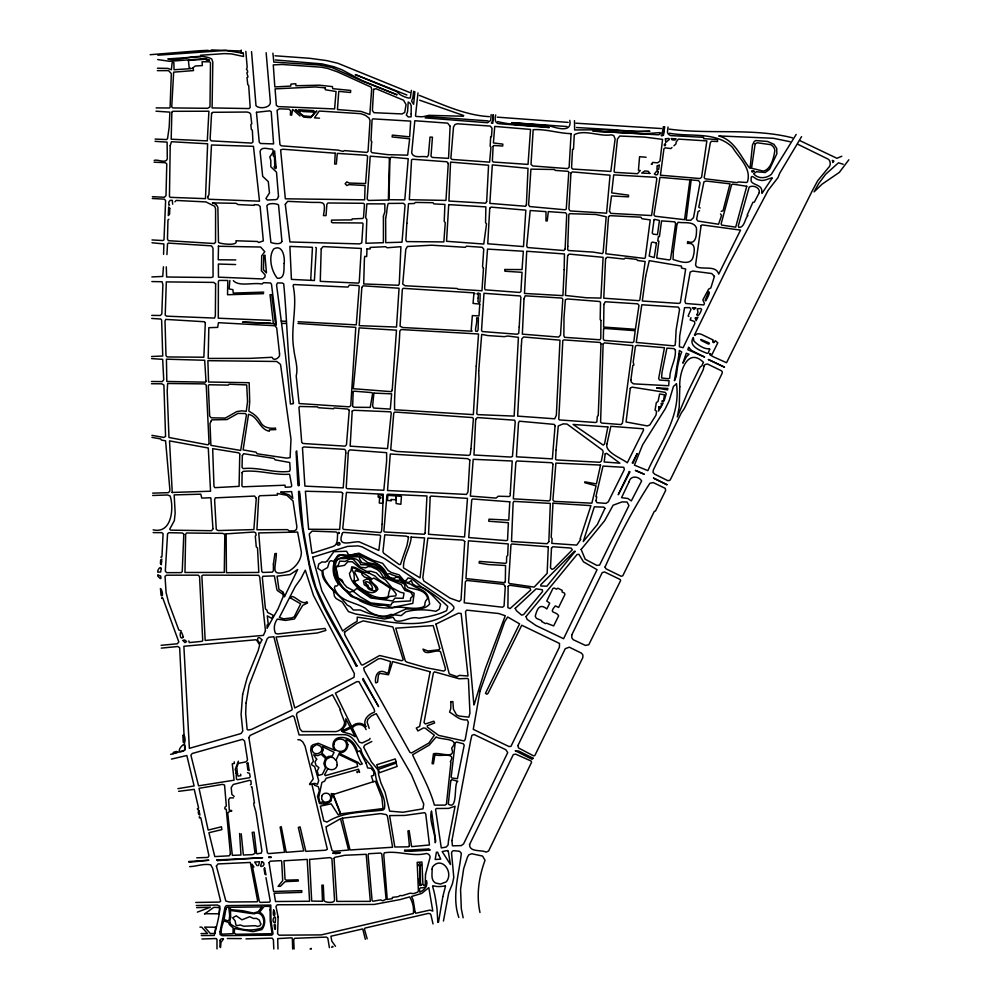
<?xml version="1.0" encoding="UTF-8"?>
<svg xmlns="http://www.w3.org/2000/svg" width="999" height="999" viewBox="0 0 999 999"><rect width="100%" height="100%" fill="white"/><g stroke="black" fill="none" stroke-linecap="round" stroke-linejoin="round"><path stroke-width="1.5" d="M378.521 706.605L363.112 678.471L362.687 679.57L378.521 706.281M216.995 948.888L216.983 939.41L216.059 938.523M218.494 246.029L218.232 259.777L235.776 259.927M220.042 940.583L220.005 946.69A1.536 1.536 0 0 0 220.517 947.502L220.979 942.407L223.501 938.96M421.715 884.964L420.167 885.514M438.486 922.189L442.844 896.74M241.196 50.087L241.134 52.885L243.232 53.047L243.544 56.493L231.418 53.896L224.463 53.609L200.587 55.257L200.612 56.643L167.832 58.904L168.419 59.353C182.505 61.089 198.676 52.335 211.688 58.916L212.812 62.063L212.075 107.929L248.988 108.566L250.187 107.505L248.676 85.327L247.789 84.728L247.003 77.61L247.989 76.96L246.853 72.865L247.665 72.24L247.39 70.192L246.478 69.505L247.19 67.158L245.816 51.336M310.077 949.05L311.213 948.351L311.251 949.05M166.284 266.845L166.621 277.01L211.288 277.51L213.062 276.86L212.987 248.152L211.513 245.854L168.282 243.094L167.52 243.956L166.933 254.583M275.087 922.701C277.347 910.414 269.742 921.49 274.862 922.826M163.574 254.37L163.886 243.943L151.998 242.769M443.431 921.041L448.763 892.781L452.435 883.728L453.796 877.397L451.56 853.233M426.261 880.606L426.086 885.014A2.985 2.985 0 0 1 423.039 887.749L421.041 887.824A1.636 1.636 0 0 0 419.48 889.472L419.892 891.982M172.665 204.183L172.315 200.374L170.267 200.287L168.831 201.898L168.806 205.082L169.555 205.132M339.285 533.341L338.861 532.355M163.449 266.795L162.737 276.448L151.873 276.923M414.872 91.733L413.623 104.283L411.538 100.999L412.812 98.114L413.636 91.234M574.475 120.679L574.65 129.945L603.433 129.783L638.423 131.818L649.937 131.269L637.699 131.156A175.474 175.474 0 0 1 616.82 129.87L576.548 127.51M337.45 109.428L338.748 91.359L350.549 92.482L350.674 90.434L332.742 88.674L332.38 86.601L319.48 85.19L295.966 85.739L295.779 83.729L290.921 84.128L290.721 86.076L274.837 86.925L273.276 64.885L282.18 64.485L321.166 67.183L327.859 68.469L337.887 72.04L371.141 87.138L371.665 89.223L369.817 114.51L361.076 111.426L337.65 109.565M493.319 114.748L492.769 123.302L491.358 123.114L492.769 120.517L493.131 114.735M495.691 114.922C494.567 118.344 494.792 124.026 499.625 123.776L549.275 127.547C532.904 125.15 514.273 125.787 497.602 121.603M188.799 640.908L189.31 642.582L202.048 641.333L202.735 640.521L199.55 576.71L198.351 575.149L166.583 575.199L165.022 576.298L166.084 592.544L168.569 602.422L178.809 630.032L181.281 630.893M569.767 120.355C572.402 133.317 556.356 128.009 549.625 125.812L511.775 122.665L567.045 126.536M290.359 115.147L290.659 110.789L289.073 109.216L279.458 108.816L277.085 110.302L279.945 144.568L281.231 145.817L337.924 150.1L343.231 151.411L344.28 150.599L366.858 152.397L368.057 151.361L370.03 120.579L369.043 118.057L365.272 115.26L360.651 113.661L319.23 111.039L314.473 117.845L319.518 118.182M491.133 114.585L490.746 120.305L487.574 122.74L425.124 117.882L429.071 116.683L488.049 120.879M291.646 115.285L292.62 109.378L300.025 115.996M331.705 947.389L332.267 946.365L333.129 946.815M174.987 201.773L176.174 200.437L205.969 201.923L214.71 206.318L215.597 208.891L215.547 242.12A10.964 10.964 0 0 1 214.248 243.531L168.406 240.697L167.47 239.023L167.957 219.98L168.843 219.28M750.099 168.032L752.472 145.005L754.257 141.371L755.906 140.559L767.582 141.458L773.925 144.306L776.673 148.376L776.872 153.721L769.555 169.256L765.259 172.515L756.43 171.741L753.633 173.764C757.879 179.108 766.47 178.646 771.353 174.313L796.178 134.453M417.994 92.919L415.497 115.847A1.299 1.299 0 0 0 417.033 116.471L420.591 116.746A12.263 12.263 0 0 0 424.6 116.334L428.996 115.335L463.249 116.234L463.723 115.547L419.592 100.175M334.765 560.814C331.618 568.756 333.204 577.547 338.536 584.278L336.863 586.038L335.065 586.001L334.365 587.986C339.198 601.773 354.77 601.773 365.534 608.391C371.366 614.66 382.817 618.518 390.809 614.397L393.294 614.71L405.981 609.003C413.873 608.616 423.938 610.889 429.695 603.995L428.321 597.352C425.761 589.11 416.845 589.023 410.889 584.29L402.422 581.406L398.613 577.422L396.203 577.185L394.543 578.234C385.976 578.921 383.828 568.344 377.759 564.697L367.719 562.624L360.065 556.568L359.515 554.92L349.213 556.381L340.447 555.119L337.287 557.292L334.877 560.389L334.415 562.687M411.388 90.335L410.314 97.964L408.529 98.039A28.447 28.447 0 0 1 399.937 94.493L396.516 91.496L355.332 74.6L406.88 95.017M379.67 497.115L379.558 498.051L380.819 498.114L380.869 497.177L378.109 497.04L378.321 494.88L383.229 495.104L382.542 503.346L379.283 503.046L379.62 497.514M663.348 126.711L662.325 132.567L658.528 134.815L592.931 131.119L644.105 133.829L660.002 132.592M664.735 126.798L663.448 135.29L661.725 135.864L661.163 135.577L663.286 133.679L664.31 126.773M668.031 127.01L667.457 132.168A4.308 4.308 0 0 0 668.581 134.365L670.541 135.577L703.621 137.338L703.671 138.686L717.432 139.51L717.582 141.508L711.413 141.246L710.301 142.857L704.17 177.635L705.107 178.809L737.237 182.667L738.236 181.955L746.653 182.48L747.477 181.83C751.673 168.157 738.885 157.904 732.492 147.352C716.158 131.094 689.809 137.163 669.442 133.229M656.443 243.119L654.22 257.592L649.188 256.081L651.398 242.894L652.285 242.083L656.48 242.932M411.263 536.825C410.664 547.215 402.759 558.129 403.509 567.932L420.055 577.847L424.575 537.924L411.138 537.125M430.132 671.74L419.642 726.423L416.283 728.071L417.932 730.956L423.389 727.971L425.187 728.171L434.315 735.164L428.896 743.019L411.538 752.934L409.94 752.409L364.335 670.791L363.686 668.031L378.259 658.89L380.756 658.516L390.597 661.588L388.511 672.015L387.125 673.214C378.808 668.106 375.075 674.375 375.449 681.955L375.911 682.941L377.585 682.13L378.446 674.924L379.882 673.351L388.536 674.775L392.657 661.588L430.257 671.79M442.907 896.303L445.517 886.038M338.536 542.569C334.228 546.84 343.132 545.117 338.948 542.532M258.429 865.609L259.64 861.75L254.67 862.025L257.093 865.721M688.86 316.533L688.124 315.934L690.996 309.39L689.722 307.592L684.552 307.667L679.695 336.014L679.407 346.815L683.104 347.689L694.842 323.576L694.442 321.466L690.134 319.942L690.996 317.657M379.558 900.087L373.027 901.223L372.09 900.511L368.082 854.919L368.718 853.708L380.457 853.071L381.78 853.795L386.089 899.175L382.892 900.798L380.557 899.924M204.608 913.923L213.774 907.367L218.706 907.479L219.605 908.678L219.031 913.798L204.458 913.698M238.399 761.176L235.227 769.405L236.001 772.052L237.275 771.89L236.751 767.07L238.324 763.323L244.792 762.137A3.084 3.084 0 0 0 247.477 759.702L244.555 740.983L242.632 739.31L192.258 753.483L190.909 755.144L198.551 785.838L234.091 780.194L232.268 763.76L234.403 763.436L234.203 761.8M370.08 738.336L369.543 739.535L362 742.994L359.265 742.07L335.414 693.156L356.755 681.705L358.928 681.63L373.988 708.878L374.662 711.4L374.038 712.362C368.057 714.335 362.262 720.316 365.984 726.723C362.749 722.339 355.781 722.152 352.26 726.36M336.188 759.814L338.711 754.37L356.905 763.074L357.692 766.47L325.387 775.624L324.65 774.749L327.834 768.743M246.004 938.873L272.153 938.136L273.401 939.734L273.801 948.988M801.56 136.651L779.744 173.189L778.009 177.597L768.194 190.222L729.133 263.886L694.442 335.077L695.004 335.464A4.221 4.221 0 0 1 699.537 333.916A7.268 7.268 0 0 1 702.247 334.74L713.261 340.06A4.72 4.72 0 0 0 712.724 342.058L713.673 342.607M431.381 811.275C428.808 821.353 435.589 832.217 435.202 842.731L435.714 841.295L431.58 811.275M310.701 280.357L312.45 247.302L289.885 246.403L291.421 279.395L314.398 280.519L316.333 247.902L315.622 247.377M309.528 784.178L313.249 778.895L305.007 745.953L302.734 741.857L300.087 739.847L297.852 739.722M848.838 159.79L839.335 172.39L822.015 184.216L814.085 191.858L818.718 183.554L825.586 174.35L838.461 162.8L843.206 164.261M327.41 560.701L333.803 551.698L346.553 551.248L348.688 554.932L350.274 555.057L358.853 553.171L373.289 560.377L382.629 563.299L388.149 570.491L391.171 572.427L399.188 574.912L404.12 580.781L406.118 580.456L408.042 577.996C414.56 578.533 418.144 585.988 424.363 588.511C432.654 593.643 441.058 599.675 447.752 606.468L446.565 610.689C437.837 614.934 428.384 616.845 418.893 618.194C410.964 615.933 404.707 621.828 397.103 621.128L395.142 620.429L393.156 617.307L384.453 619.005L355.557 613.998L348.464 611.625L342.307 602.11L336.201 598.601L334.49 596.378L333.354 590.734C328.434 584.977 321.516 579.782 322.165 571.266L317.819 568.319L318.718 564.035L322.003 561.925L325.474 562.137L327.185 560.976M340.409 852.721L335.639 853.783L335.514 852.746M342.282 818.094L350.012 849.974L392.619 847.239L387.412 816.158L386.413 814.647L380.719 813.598L342.083 818.243M673.9 145.804L675.961 143.893L676.173 142.033L678.383 139.098L706.855 140.909L701.585 177.248L699.949 178.546L660.439 175.225L663.923 148.789L665.259 147.852L670.829 148.551L672.015 147.515M250.387 784.814L251.211 784.153L250.936 780.818L249.7 780.306L233.254 784.477L231.206 787.612L231.88 794.467L234.203 796.44M251.273 786.925L251.923 786.787L254.458 803.046L253.721 803.321M218.319 246.254L260.614 247.028L264.772 251.711L261.726 255.781L261.401 270.791L265.122 274.925L264.897 277.173L262.762 278.958L218.444 277.16L218.381 264.036L235.627 264.548M832.417 160.402L833.94 161.139L832.816 162.475L832.504 160.614M352.959 727.222C356.793 722.951 364.298 723.788 366.109 729.657M420.129 891.895C424.6 890.121 428.134 885.638 426.548 880.631M371.803 741.508L364.747 745.117L363.673 747.165L371.266 761.75L378.234 770.079L378.571 774.6L380.869 782.779L385.139 792.457L389.647 811.138L402.959 812.262L422.989 808.815L423.738 804.058L411.513 774.887L376.273 713.623L371.228 716.046L367.807 719.355L367.157 722.24L369.193 728.358M350.112 727.072L341.596 731.081M197.377 912.124L210.439 907.179L196.616 907.654M445.292 885.838C427.597 889.522 432.43 876.448 436.176 903.271A88.836 88.836 0 0 1 437.025 909.177L437.837 922.352M350.474 728.196L342.682 731.992L350.249 733.99L355.207 736.7L345.791 718.756L345.829 724.762L341.471 730.868M699.587 210.702L698.014 211.688L696.603 219.305L697.926 221.054L718.543 224.251L721.54 215.472L720.504 213.961M373.176 781.767L333.329 794.48L340.746 813.848L383.054 808.553L381.868 797.627L375.424 781.218L373.176 781.767L371.366 776.023L373.713 775.424L373.876 771.715L371.079 768.331L367.62 767.931L366.034 762.849M170.642 754.382L184.291 750.436L185.115 749.287L184.765 745.379L183.379 744.58C177.472 749.238 177.934 754.557 184.803 750.012L179.658 647.814L177.897 646.503L161.301 648.114M841.807 156.269L836.912 158.292L800.124 140.734M171.453 759.103L186.838 755.506L194.106 785.951L177.909 788.661M309.727 784.64L314.448 783.341L317.532 784.265L318.681 780.556L314.648 766.658L311.788 764.909L311.601 763.561L313.399 761.363L310.639 750.249L311.238 746.141L313.162 744.692L318.369 743.293L334.915 750.311C330.919 746.465 333.129 738.923 338.536 737.737C347.864 735.913 355.656 742.607 357.442 751.735L359.69 750.811L365.884 762.924M229.845 280.457L229.146 288.936L232.892 289.66L233.254 293.082L263.761 292.12M215.859 938.548L201.935 938.998M178.634 791.333L194.231 789.36L198.589 808.004L197.74 809.764L197.39 808.553M247.452 772.639L249.563 773.401L250.2 776.673L249.563 777.721L237.4 779.72L236.476 779.07L236.189 774.325L237.612 774.587L238.099 776.086L240.834 775.699L240.634 774.213M161.089 645.304L177.298 643.793L178.821 641.932L162.775 598.039L161.863 597.527L161.626 598.326M231.618 810.451L229.308 810.364L228.596 799.799L229.945 797.839L233.541 797.889M231.706 811.188L229.595 811.375L227.71 813.111L232.33 855.331L240.971 855.044L239.598 833.503M150.162 54.708L199.538 50.749L208.142 50.337L208.991 51.349L211.763 49.95L241.121 51.011M157.854 55.195L225.737 50.425L243.094 53.247M188.811 861.525L208.841 860.226L188.936 862.287M157.717 59.565L169.505 61.314L205.657 58.579L209.465 60.14L206.356 60.165L205.831 59.166L188.386 60.489L189.236 68.094L191.271 68.419L190.559 68.669L174.051 69.743L173.863 62.587L172.153 62.6L171.353 69.78L168.032 68.419L157.43 68.207M189.673 866.633C196.716 866.395 203.521 863.373 210.739 864.822L212.612 868.256L220.629 901.21L219.343 902.097L195.742 902.459M275.861 429.582L269.443 429.832L269.318 431.243C259.315 429.358 258.129 416.271 248.526 414.31L243.119 449.9L255.969 452.147L257.18 453.796L286.713 458.141L290.122 457.654L290.984 439.185L280.582 364.722L279.708 363.661L276.648 361.463L207.879 360.676L208.566 382.018L249.163 382.717L249.7 401.935L248.876 411.138L252.472 413.336A22.078 22.078 0 0 1 260.215 421.69C263.024 427.659 269.705 428.808 275.662 428.109M196.791 857.829L207.904 857.429L208.966 855.931L200.874 818.044L199.251 816.832L199.55 817.969M152.672 495.479L167.47 494.98L170.155 495.979C174.026 507.892 171.94 534.178 153.109 529.832M263.586 293.656L227.535 294.742L227.797 280.494L219.168 280.419L218.394 281.306L218.294 318.206L270.592 320.379M152.647 493.144L168.232 492.669L169.718 491.333L169.867 489.498L165.572 440.834L161.488 440.072L160.639 438.911L151.923 437.375M196.266 905.531L217.295 905.032L219.88 906.23C219.73 915.758 216.458 926.548 214.248 935.451L201.348 935.551M335.589 852.696L340.11 852.559M157.343 70.642L168.569 70.629L171.328 73.614L170.08 107.293L169.48 107.992L156.119 107.892M201.011 933.603L207.467 933.491L201.736 927.147L199.925 927.134M160.764 557.142L161.688 557.13L161.988 555.981L163.087 533.716L161.801 532.667L153.147 532.592M721.203 211.313L723.001 210.851L730.019 183.828L706.256 181.044L703.908 181.843L698.801 207.168L700.112 207.992M151.848 281.568L162.063 281.73L162.899 284.553L161.801 314.061L160.29 315.497L151.723 315.384M151.461 383.728L161.751 383.803L163.898 385.027L165.572 436.438L163.761 437.412L151.898 435.339M281.618 323.401L286.363 323.439M223.301 938.885L221.815 938.873A1.661 1.661 0 0 0 220.055 940.434M151.573 356.518L162.737 356.006L161.638 320.155L160.814 319.043L151.711 318.444M151.473 381.481L162.288 381.618L163.724 379.745L162.675 359.34L151.561 358.604M156.006 111.189L169.88 112.138L169.206 126.948L167.532 138.761L166.358 139.548L155.095 139.086M420.03 885.526L418.693 879.108L420.017 879.058L419.817 866.732L418.456 864.859L419.655 863.523L421.491 864.997L420.192 866.096L420.517 883.553L421.603 884.677M270.567 323.226L242.57 322.103L273.376 323.626L270.017 294.73L271.753 294.618L275.237 322.04L276.161 321.865L271.491 284.278L270.504 282.954L263.549 282.692L262.1 284.003C252.947 282.218 239.011 286.95 233.316 280.632M154.083 162.175L165.272 162.7L166.783 163.824L166.009 195.629L164.398 197.265L152.372 196.691M154.183 160.402C157.517 158.928 165.946 163.986 167.295 158.878L167.108 142.158L155.02 141.334M152.285 198.501L164.335 199.151L165.622 200.599L163.998 239.835L162.837 240.547L152.01 239.947M669.255 129.121C710.052 134.653 752.422 127.635 792.507 137.85M298.114 321.728L356.281 324.875L359.24 286.326A1.374 1.374 0 0 0 358.254 285.539L349.338 285.077L348.014 287.075L293.694 284.54L293.119 285.714C297.839 306.993 290.147 327.997 293.831 349.35C294.668 358.029 298.426 367.32 296.204 375.924L299.101 403.546L349.213 406.83L350.761 405.669L355.781 327.36L297.964 323.464M575.923 123.189L661.4 128.546M275 55.782L309.69 58.292L326.573 60.577L337.737 63.224L409.752 92.507M281.144 321.016L286.413 321.391M497.165 117.145L568.144 122.39M275.324 59.952L322.028 63.911L333.753 66.683L341.92 69.743L362.137 80.594L397.09 94.83L362.724 81.269L331.893 67.482L319.63 65.06L273.813 62.075L272.914 53.184M646.116 157.243L639.572 156.706L638.436 170.205L640.297 170.554L637.437 173.714L614.672 172.34L614.098 171.566L617.432 139.011L619.73 136.026L644.205 137.063L662.562 139.373L659.989 161.101L657.617 162.787L652.459 162.462L652.222 164.323L651.236 164.186M489.335 116.646C464.597 115.26 442.095 104.146 419.355 95.405M367.794 572.539C361.526 573.164 357.617 567.02 351.773 566.82L350.886 571.328L349.45 573.364C351.248 585.676 363.586 592.345 373.276 598.089L386.788 598.551L389.735 596.465L395.754 595.891L396.216 594.318C391.683 585.639 381.193 583.129 375.1 576.098L367.794 572.539L369.705 573.126M451.66 748.576C456.593 759.927 438.798 751.76 433.454 753.833L432.105 763.636L433.404 763.81L434.965 754.632C439.947 757.317 456.668 751.211 450.349 761.75L450.936 762.287L446.441 804.133L445.017 805.132L434.403 805.107C429.582 787.599 419.642 770.579 412.575 754.782L429.233 745.079L436.188 736.925C440.472 740.097 461.026 737.749 451.773 747.876M790.084 141.721L773.351 138.262L718.743 135.939C734.315 140.01 740.384 155.881 749.15 167.545L750.174 167.844M334.028 794.292L331.256 793.531C333.866 799.337 327.809 805.356 322.315 802.085L319.755 802.447L318.756 797.19L321.915 782.392L324.588 781.193L326.161 778.271L358.554 769.205L359.578 772.364L358.266 771.403L356.805 771.802L357.217 772.702M172.04 492.457L210.552 491.221L208.292 448.014L169.518 440.884L172.253 492.594M797.964 144.331L827.197 158.666A4.67 4.67 0 0 1 829.682 160.876A8.092 8.092 0 0 1 830.219 164.086L830.206 164.298A5.407 5.407 0 0 1 828.383 167.732L817.607 180.869L812.199 190.971L726.535 362.724L713.261 356.755L710.002 354.882L709.69 353.671M265.984 877.659L270.23 900.911L269.618 902.122L260.452 902.397L259.428 901.797L251.985 864.135L253.946 867.057M253.771 804.507L255.981 812.237L261.9 850.898L261.301 853.109L256.943 853.858L256.531 852.996L254.071 832.167L252.223 832.379L255.057 853.283L252.697 854.607L243.369 855.007L241.221 833.765M338.299 578.034L341.995 580.032L343.394 583.304L346.89 587.237L353.896 590.796L356.93 588.336L370.716 597.939L392.694 600.973L394.98 598.126L403.171 598.326L403.996 593.119L400.412 592.245L392.095 587.799L385.489 579.994L380.157 576.735L376.298 572.839L370.691 571.203L366.895 571.478L359.528 567.744L352.26 561.725L347.827 561.75L344.53 565.334L337.138 566.708L336.051 567.669L338.299 578.034L342.894 582.355M335.477 946.278L331.793 941.12L330.919 936.225L362.724 928.933L365.322 939.297M382.055 495.054L383.104 496.703M710.127 353.521L710.139 353.546A1.286 1.286 0 0 0 710.314 353.958L710.326 353.983A3.334 3.334 0 0 0 711.9 354.707L717.794 342.819L715.247 340.659A5.27 5.27 0 0 1 713.923 342.482M439.173 855.868L440.734 859.14L435.177 859.502L436.413 852.284L437.612 852.172L439.073 855.644M458.803 917.444C451.56 896.328 459.028 874.5 461.338 853.283L459.59 851.31L454.17 850.698A2.423 2.423 0 0 0 451.56 852.896M367.17 938.86L364.485 929.295L364.885 928.096L428.171 913.448L430.119 913.685L430.931 914.872L433.029 923.938M479.982 912.499C476.173 895.054 478.883 876.86 485.039 860.276L482.554 856.068L471.84 853.758L468.843 854.794L467.457 857.13L463.661 868.73L460.564 889.31L461.313 908.765L463.149 917.819M227.347 938.523L241.271 938.598M329.42 947.689L327.822 938.086L326.323 937.087L294.668 938.311L293.706 939.622L294.093 949.025M266.146 52.697L270.354 101.786C271.091 108.117 258.941 109.328 255.994 105.694L251.548 51.648M277.984 948.988L277.697 938.61L291.421 937.824L292.332 938.198L292.67 949.013M338.686 532.529A2.073 2.073 0 0 1 338.948 533.379M215.959 204.533A9.103 9.103 0 0 0 213.149 203.022A1.886 1.886 0 0 1 212.425 202.909L236.101 203.309L237.987 204.545L253.983 205.332L254.358 204.62L258.179 204.87L260.102 206.368L263.324 240.921L258.641 242.532L257.505 241.483L235.914 240.771C239.148 246.503 218.506 243.731 218.469 242.295L217.882 207.492A7.293 7.293 0 0 0 215.959 204.533M220.042 931.742L220.042 934.49L222.165 935.676L271.815 935.126L273.039 933.903L270.979 920.628L270.791 905.082L226.323 905.606L225.025 907.179L220.042 931.742M226.136 533.841L226.423 572.689L258.803 572.427L257.505 547.939L256.268 546.903L255.294 536.026L256.131 535.302L255.719 532.829L254.033 532.03L226.136 533.841M192.894 67.857L193.556 70.579L173.664 72.153L171.728 106.93L172.864 107.917L207.605 108.304L209.977 106.918L210.489 62.575L209.365 61.788L202.098 61.763L202.335 65.572L195.23 66.034L192.894 67.857M293.381 402.497L293.381 403.633L290.409 404.058C287.075 364.148 281.755 324.6 276.561 284.94L277.46 282.954L282.367 283.004L283.778 283.941L283.866 285.439C287.475 324.45 287.662 363.599 293.381 402.497M348.264 453.022L346.203 487.974L347.177 488.661L383.828 490.259L386.65 460.801L386.625 452.672L349.987 449.9L348.614 450.861L348.264 453.022M385.639 217.894L385.739 242.657L402.023 242.195L405.07 204.857L403.421 203.309L388.249 203.434C386.638 207.58 387.125 213.224 385.639 217.894M389.398 157.655L388.374 200.025L368.456 200.449L367.17 199.063L370.217 156.194L389.398 157.655M478.708 370.866L478.996 378.658L476.785 413.773L477.734 414.622L514.148 416.108L518.406 337.35L507.829 336.026L504.295 336.651L487.699 335.552L481.705 334.39L478.708 370.866M515.222 608.379L516.396 610.689L521.628 615.122L523.651 614.547L542.532 591.533L542.37 589.76L536.138 588.823L515.222 608.379M565.122 249.038L563.873 250.549L527.447 247.527L526.723 246.066L530.194 210.514L545.991 211.626L545.978 220.929L547.24 220.941L548.314 211.613L565.684 212.799L566.72 214.348L565.122 249.038M571.078 133.641L569.143 167.145L567.657 168.619L532.792 165.971L531.018 164.36L533.166 129.695C545.891 128.834 558.591 133.404 571.078 133.641M596.016 500.724L596.965 502.709L606.006 503.371L608.291 501.835L624.387 469.43L623.738 467.295L603.009 466.083L595.904 496.603L596.74 496.865L596.016 500.724M746.765 186.276L735.689 227.16L721.715 225.112L721.128 223.951L731.605 184.703A2.635 2.635 0 0 0 732.554 184.078L746.765 186.276M336.213 570.429L336.925 576.411C339.185 582.904 343.306 589.722 349.8 592.382L351.885 591.333L353.858 591.77L360.052 596.678L370.766 602.959L390.934 605.107L391.945 603.021L394.168 601.898L410.477 600.899L410.577 598.189L412.899 595.978L410.839 592.22L404.907 590.409L401.273 584.615L383.366 577.06L380.057 571.903L377.16 569.53L370.979 566.695L367.982 566.608L365.709 567.819L360.464 567.282L352.972 559.028L349.8 559.003L345.13 561.426L339.722 561.113L338.224 565.359L335.327 566.908L336.213 570.429M432.105 869.142C432.305 873.838 430.581 879.994 435.402 882.991L440.484 884.053L446.253 881.842C454.233 872.314 441.421 855.344 432.455 867.082L432.105 869.142M224.837 534.403L224.275 572.439L184.965 572.477L185.639 534.39L186.413 533.004L222.527 533.341L224.837 534.403M675.349 349.85C676.198 359.74 669.78 368.119 669.805 378.009L668.543 378.758L661.588 377.972L662 372.39L666.92 348.114L673.95 348.651L675.349 349.85M679.807 386.75L679.208 407.155L677.31 416.995L688.261 390.959L700.037 367.12L701.735 365.884L703.471 362.312C686.75 346.091 678.883 374.313 679.807 386.75M279.52 353.459L279.533 355.819C278.346 358.466 273.489 361.426 272.053 357.292L250.037 358.366L208.192 358.441L208.828 327.684L217.645 327.385L218.456 322.689L274.875 325.736L276.698 327.909L279.52 353.459M408.529 537.187L406.98 545.491L400.449 564.46L399.275 564.585L383.678 553.234L382.942 551.673L384.765 534.802L406.381 536.163L408.529 537.187M555.082 425.686L552.347 458.891L516.421 456.793L518.493 422.789L519.38 421.191L554.195 424.388L555.082 425.686M630.906 379.757L631.193 382.005L633.416 383.841L668.693 385.739L669.055 380.731L659.465 380.032L658.678 378.434L664.447 347.714L637.312 345.392L635.476 346.029L633.204 361.963L633.89 365.022L632.817 365.459L630.906 379.757M215.634 283.903L215.347 315.734L214.573 318.069L166.546 316.171L165.222 315.085L166.321 281.905L213.749 282.405L215.634 283.903M411.163 113.973L411.138 116.858L408.179 116.908L406.331 115.022L407.555 111.738L408.216 101.998L410.364 103.546L411.213 105.956L411.163 113.973M600.936 320.417L600.786 338.349L599.899 339.797L564.572 337.325L563.861 335.639L563.998 317.482L565.384 299.663L567.557 298.963L599.862 301.511L600.511 302.822L600.174 319.53L600.936 320.417M275.699 166.633L275.687 167.482C272.09 164.51 275.587 170.504 276.161 168.069L274.625 150.936L273.127 155.557L274.525 157.205L274.737 166.009L275.699 166.633M270.117 909.864L270.217 920.803L272.065 933.703L236.189 934.29L234.328 933.228L234.453 928.595L253.172 931.642L261.85 929.594C265.996 924.612 265.946 915.421 259.59 912.162L264.236 906.343L270.23 906.38L270.117 909.864M430.182 497.165L428.534 534.265L464.56 536.975L467.47 498.389L430.869 496.053L430.182 497.165M469.83 460.064L467.982 491.845L466.508 494.43L387.512 490.509L390.259 454.021L467.619 458.666L469.83 460.064M504.92 269.505L504.907 271.216L522.052 272.327L520.891 291.633L519.542 292.445L485.202 289.835L484.615 288.212L487.524 249.101L523.339 251.248L522.052 269.58L504.92 269.505M370.217 580.906L370.204 581.593C375.949 585.889 380.132 593.906 369.717 589.597A4.208 4.208 0 0 1 367.232 586.7L364.248 584.74L363.336 580.719L366.496 579.233L369.18 579.42L370.217 580.906M230.657 917.244L229.832 920.978L230.507 924C238.624 930.456 251.586 931.368 261.263 928.133C266.845 923.126 262.575 909.702 254.158 913.848C246.291 912.924 238.449 911.388 230.482 910.514L230.657 917.244M283.479 595.879L278.172 608.603L267.058 628.359L267.12 624.987L268.269 624.662L267.295 615.884L271.803 618.393L273.364 615.409L267.607 612.437L266.82 609.977L265.447 608.978L262.35 577.709L262.874 576.273L274.363 575.874L276.81 589.16A4.683 4.683 0 0 0 277.472 590.621L282.63 594.055L283.479 595.879M371.653 141.858L370.979 151.361L372.015 152.685L387.937 154.67L407.642 155.157L409.677 138.786L392.12 136.963L392.357 135.115L409.677 136.851L410.664 121.116L372.814 118.856L372.053 120.005L370.991 140.285L371.653 141.858M425.05 533.191L424.375 534.24L384.478 531.98L383.878 531.243L386.938 494.955L387.812 494.205L426.948 495.979L425.05 533.191M439.722 648.339L439.148 649.737L427.909 650.998L423.014 649.125C424.975 656.88 435.864 648.663 440.522 651.723L445.304 668.194L445.354 669.904L443.831 671.103L426.386 667.769L407.142 662.225L405.369 661.151L395.754 628.184L433.191 625.586L439.722 648.339M486.675 201.561L485.551 203.209L448.913 201.024L450.549 162.113L488.561 165.235L486.675 201.561M508.154 586.326L507.879 607.617L510.102 608.553L530.706 590.047L530.019 588.111L509.652 585.252L508.154 586.326M637.112 453.721L633.054 463.224L632.242 463.024L637.112 453.721M676.46 383.816C681.106 416.133 660.327 442.932 647.851 470.641L634.44 465.147L642.582 444.867L665.371 408.603L669.18 400.686L673.476 386.413L676.46 383.816M170.217 145.617L169.443 196.653L170.417 197.34L205.482 198.651L207.63 143.781L171.453 141.721L170.217 145.617M273.401 564.085L273.414 570.666L272.327 572.152L262.725 572.439L261.8 571.528L258.741 532.917L297.627 532.08L301.373 552.147C301.448 560.002 295.679 567.107 289.186 570.928C269.093 577.509 275.974 568.381 276.348 553.458L274.9 553.633L273.401 564.085M476.248 366.171L473.339 414.622L394.605 409.74C393.943 384.128 398.926 357.093 399.8 331.106L401.161 329.545L478.546 333.991L476.248 366.171M211.064 421.266L209.99 423.514L210.901 445.367L240.684 450.449L246.428 414.972L245.504 413.536L237.962 413.411L226.948 419.58L211.738 419.867L211.064 421.266M526.398 204.832L525.636 206.281L489.847 203.384L492.307 164.872L528.021 168.344L526.398 204.832M205.307 322.752L203.858 357.23L167.52 356.943A2.185 2.185 0 0 1 165.971 355.219L165.01 321.004L165.797 319.393L204.358 321.74L205.307 322.752M239.772 453.971L239.073 486.351L214.847 487.662L213.973 486.313L212.662 448.638L238.848 452.872L239.772 453.971M334.54 566.583L334.665 572.377L336.651 576.123L336.663 578.159L339.385 583.803L343.281 588.174L353.421 596.665L369.755 603.408L377.809 605.257L384.665 605.269L392.008 607.529L412.787 603.408L414.16 593.281L405.094 588.586L404.645 584.353C398.851 580.456 391.146 580.943 385.552 576.623C381.418 566.933 370.267 564.622 360.826 564.722C357.842 555.469 348.151 559.115 341.333 558.516C335.489 558.204 336.588 563.111 334.54 566.583M333.928 744.018C331.955 753.196 347.714 754.22 346.516 744.505C345.929 737.537 335.065 737.112 333.928 744.018M391.283 499.537L391.246 500.811L387.462 500.437L387.724 496.066L388.623 495.367L401.436 496.353L400.861 504.308L396.128 503.546L396.066 495.829L395.891 499.762L391.283 499.537M510.289 493.506L510.239 495.716L509.19 496.528L498.301 496.216L496.016 498.089L470.392 496.103L473.201 459.303L512.225 461.014L510.289 493.506M169.755 208.354L169.618 214.023L168.319 215.572L168.681 207.018L169.755 208.354M415.134 912.299L415.746 913.261L429.895 910.089L432.792 911.113L428.821 887.624L421.678 893.431L411.488 896.515L413.174 900.074L415.134 912.299M603.933 304.37L603.621 327.06L635.389 329.295L638.998 305.382L637.699 303.833L605.282 301.76L603.933 304.37M283.229 593.019L283.916 593.968A3.534 3.534 0 0 1 284.315 594.742L284.403 596.853L297.69 569.517L290.085 574.55L277.073 576.186L278.958 589.435L283.366 592.257L283.229 593.019M383.416 216.134L383.404 242.682L365.946 243.269L366.82 219.355L365.671 217.782L366.895 203.833L384.84 203.896L384.877 211.776L383.416 216.134M425.512 874.387L425.237 884.552L423.951 885.626L422.889 883.978L421.928 862.05L417.182 862.324L418.381 890.434A2.635 2.635 0 0 1 417.669 892.157L413.611 893.618L410.052 893.206L402.085 895.728L400.199 895.504L398.176 896.652L392.345 897.389L392.357 898.601L387.237 899.45L383.766 854.719L384.34 852.809C398.526 850.474 412.187 857.005 426.386 853.483A3.946 3.946 0 0 1 430.119 857.13L425.512 874.387M603.571 329.133L603.321 339.086L604.195 340.409L632.567 342.595L633.816 341.795L635.177 330.694L604.208 328.384L603.571 329.133M242.357 455.606L242.033 467.382L243.232 468.606C258.853 466.908 274.088 473.426 289.548 471.341L290.209 469.38L289.71 462.487L275.187 459.877L273.951 458.404L243.656 453.708L242.357 455.606M389.972 158.853L388.936 199.713L404.795 199.875L408.229 158.716L391.133 157.155L389.972 158.853M450.936 701.685L450.749 708.666L449.587 712.1C455.294 715.459 459.552 720.641 467.22 719.867L468.356 722.364L465.197 739.56L464.123 740.971L438.611 735.376L427.247 727.047L427.347 725.724L434.665 722.939L433.841 721.203L425.349 723.975L424.013 722.614L433.366 673.114L434.503 671.84L459.128 678.758L467.582 678.446L468.419 679.17L469.942 713.049L468.856 717.157L459.303 716.071L456.506 714.847L453.421 709.178L452.897 701.56L450.936 701.685M207.742 196.903L208.042 198.639L209.315 199.288L259.515 201.174L253.459 146.316L211.476 144.992L208.928 194.718L207.742 196.903M263.836 255.881L263.436 269.792L266.446 272.927L264.947 255.057L263.836 255.881M325.362 87.862L325.312 89.748L336.064 91.508L334.603 108.941L278.072 106.593L276.348 105.357L275.075 88.874L315.359 86.95L325.362 87.862M476.623 318.256C477.472 322.427 474.975 328.334 475.611 331.156L477.222 331.456L478.071 329.995L478.409 317.694L476.623 318.256M285.302 204.333L289.91 241.958L359.528 243.906L361.788 242.882L363.049 223.739L362.412 222.989L332.405 222.765L331.431 222.078L331.531 220.13L351.935 219.88L352.123 218.931L362.712 218.456L363.524 217.545L364.473 204.458A1.698 1.698 0 0 0 362.899 203.284L327.922 202.984L326.873 204.308L326.024 215.609L323.439 215.572C326.173 199.7 323.601 202.897 310.227 202.335L287.675 201.348L285.302 204.333M448.713 204.62L446.553 241.283L483.766 244.043L486.55 223.801L485.551 222.74L485.876 206.905L448.713 204.62M600.998 343.768L598.239 415.709L597.34 416.283L596.853 421.928L595.679 422.502L559.39 419.93L558.766 419.118L562.812 340.509L564.048 339.91L600.137 342.47L600.998 343.768M278.134 917.194L277.597 933.74L279.108 935.189L321.291 934.889L413.336 913.511C414.16 907.929 412.624 901.66 409.602 896.915L400.099 899.587L374.163 904.445L277.235 904.782L275.986 906.43L278.134 917.194M509.777 501.823L508.766 520.104L488.986 519.18L488.736 521.228L508.366 522.714L507.567 540.059L506.243 540.634L468.706 537.549L471.753 499.912L472.539 498.963L509.777 501.823M603.121 343.931L600.599 422.053L601.635 423.052L621.028 424.563L622.439 423.139L632.879 345.604L604.445 342.894L603.121 343.931M273.651 910.027C271.84 918.83 277.21 915.933 273.651 910.027M567.782 246.291L567.669 249.775L568.718 250.549L593.319 252.123L602.36 253.596L603.146 252.447L606.193 216.746L595.766 214.473L569.542 213.674L568.843 214.523L567.782 246.291M212.949 528.846L211.601 530.706L170.729 530.157L169.718 529.158L174.338 520.629L175.162 512.986L174.176 494.892L200.774 494.18L201.786 498.101L210.327 497.739A1.548 1.548 0 0 1 210.901 498.076L212.949 528.846M290.247 597.839L300.649 603.821L294.293 616.733L291.983 617.832L283.704 618.843L279.383 617.419L295.254 586.513L300.874 578.658L305.282 570.167L313.511 595.516L354.395 673.626L353.996 677.322L294.78 707.979L276.086 637.037L317.357 632.979L325.911 630.419L325 628.458L277.822 633.94L275.474 633.403C273.339 628.671 274.238 623.214 277.297 619.093L285.552 620.429L294.505 618.943L302.734 605.357L307.567 602.996L306.905 601.748C301.498 606.356 292.969 592.37 290.247 597.839M323.226 574.6C327.073 587.312 339.385 594.742 347.103 604.994L350.424 606.843L353.321 610.002L360.189 609.989L368.556 613.336L381.893 616.945L388.049 617.145L394.38 614.86L401.148 615.621L405.794 611.813C415.634 609.19 425.911 609.378 435.876 611.301L439.298 609.165L440.609 604.195C433.803 596.927 426.348 587.3 415.896 586.101L412.699 583.903L411.238 580.619L408.703 582.467L405.794 581.93L402.634 580.869L399.175 577.21L391.383 574.562A3.072 3.072 0 0 0 387.5 574.3L386.95 574.425C381.543 561.538 368.843 561.925 359.078 554.008L354.046 554.557C348.951 557.105 343.269 553.384 338.037 555.219L333.654 561.413L331.094 560.664L329.42 561.6L327.585 567.519L322.827 570.292L323.226 574.6M333.941 569.018L334.178 574.275L338.686 583.528L350.936 596.328L358.241 599.263L359.952 600.849C370.03 605.844 381.031 608.803 392.432 607.842C402.672 605.544 412.487 610.389 422.852 607.13L424.85 605.569A8.891 8.891 0 0 1 425.786 600.774L427.435 598.813L427.372 597.19C424.313 589.323 414.897 589.622 407.942 587.487L405.169 583.541L400.062 580.107C385.539 582.305 383.441 563.923 369.93 564.285L361.825 562.737L359.528 559.015L359.528 557.405L358.391 556.755C348.663 557.092 332.729 554.607 333.941 569.018M505.319 581.555L504.682 582.742L465.959 578.596L468.444 540.809L508.204 543.918L507.692 555.456L506.668 556.493L506.505 562.624L505.569 563.349L479.345 561.413L479.108 563.074L488.149 564.535L505.556 565.509L505.319 581.555M517.907 745.554L518.556 747.976L533.691 755.931L534.865 755.481L582.842 657.554L582.842 654.832L581.443 653.146L569.28 647.177L565.272 648.688L517.907 745.554M548.838 541.67L547.115 543.718L511.5 541.508L513.136 502.734L513.873 501.373L550.337 503.396L548.838 541.67M600.536 465.059L596.415 483.891L584.84 481.83L584.665 482.654L596.091 485.851L591.845 503.184L554.195 501.361L552.909 499.95L555.894 463.086L600.536 465.059M161.563 561.638L161.326 564.735L160.452 563.698L160.639 560.064L161.751 559.115L161.563 561.638M247.565 401.623L246.254 411.326L241.795 410.814L236.8 411.576L225.349 418.044L211.201 417.832L209.653 415.934L208.329 385.577L209.091 384.752L228.384 385.114L229.071 384.203L246.691 384.927L247.565 401.623M366.995 248.888L366.695 256.531L364.735 256.368L364.41 258.753L363.698 283.953L398.501 285.277L399.288 283.828L400.911 246.691L387.225 247.752L385.477 246.703L370.117 247.427L370.154 249.013L366.995 248.888M675.486 341.758L675.162 345.13L673.451 345.829L636.238 342.445L641.808 304.77L678.408 307.143L679.57 309.44L676.111 329.945L675.486 341.758M183.791 534.303L182.23 571.59L181.306 572.614L166.671 572.664L165.31 571.116L167.57 533.778L168.843 532.692L182.392 532.979L183.791 534.303M230.407 853.958L229.308 855.806L214.797 856.593L208.916 832.716L221.865 829.607L221.466 826.772L208.167 830.082L199.038 788.336L222.49 784.365L224.575 785.052L226.323 806.056L224.975 807.167L224.837 808.84L226.273 809.327L230.407 853.958M246.104 702.971L245.667 713.511L247.128 729.432L248.089 730.032L251.561 729.42L291.458 710.252A1.823 1.823 0 0 0 292.22 709.215L273.851 636.75L268.793 637.287L267.195 638.711L249.176 685.077L246.104 702.971M277.422 493.494L277.347 495.129L259.79 495.729L258.704 496.878L256.93 529.757L287.562 529.645L289.148 530.919L294.23 530.894L296.441 529.545L296.89 526.823L293.019 500.961L286.863 495.279L277.422 493.494M469.542 844.58C469.518 852.572 481.518 849.537 486.101 852.135L488.598 850.998L531.555 762.312L531.118 761.051L515.696 754.158L513.324 754.557L469.542 844.58M521.353 345.779L517.644 416.121L554.707 418.793L556.356 415.184L559.989 340.172L523.538 336.975L521.803 338.886L521.353 345.779M567.632 255.569L565.446 295.467L586.338 297.752L600.911 298.089L603.109 257.33L569.18 254.083L567.632 255.569M605.057 567.07L605.981 568.831L621.253 576.286L622.802 575.749L654.357 511.276L655.444 511.101L665.684 490.359L665.172 488.324L653.234 482.592L649.912 483.254C632.679 509.777 618.006 537.874 605.057 567.07M171.853 112.3L171.179 139.211L207.293 140.896L208.916 111.226L172.74 111.301L171.853 112.3M564.16 269.655L562.924 295.629L524.487 293.444L526.723 251.248L564.46 253.946L564.16 269.655M284.166 263.436C283.666 268.456 285.452 279.283 277.335 278.246C271.516 271.516 267.982 256.78 273.689 248.988C282.617 243.831 284.99 257.13 284.166 263.436M548.301 546.778L547.14 573.389L534.153 587.112L509.852 583.591L508.566 582.679L510.964 544.805L511.725 543.98L548.301 546.778M568.781 172.29L566.246 209.103L565.022 209.778L529.72 206.556L528.608 204.882L530.906 169.156L554.308 169.48L555.369 170.417L567.969 171.328L568.781 172.29M629.108 481.73L621.553 497.664L627.872 498.489L631.318 500.924L641.658 480.931C638.885 476.198 630.494 475.174 629.108 481.73M321.203 248.888L320.267 281.343L358.491 283.129L359.265 282.043L361.288 248.451L323.089 246.578L321.203 248.888M450.112 126.236L448.551 158.366L432.292 157.43L430.994 156.344L432.455 137.2L430.02 137.075L428.384 155.357L427.16 156.98C422.727 155.419 413.611 159.103 411.675 152.884L414.81 120.742L447.627 123.139L450.112 126.236M448.264 163.486L445.954 200.424L409.328 199.713L411.551 159.815L412.612 159.241L446.915 161.776L448.264 163.486M519.205 326.948L518.706 333.441L517.082 334.228L482.242 331.556L481.53 330.394L483.978 293.294L520.279 295.966L520.866 297.39L519.205 326.948M334.053 858.316L336.838 901.398L370.342 901.373L366.183 854.307L344.742 855.269L334.915 857.317L334.053 858.316M493.119 146.329L492.37 160.989L493.281 162.025L528.034 164.41L530.531 129.42L494.73 126.423L493.406 142.944L502.834 144.131L502.684 146.029L494.068 145.504L493.119 146.329M556.056 450.174L555.581 459.253L556.455 459.952L599.787 462.275L601.348 461.151L603.159 451.923L602.534 450.149L567.07 424.076L563.224 423.863L558.279 425.936L556.056 450.174M551.485 548.014L550.474 567.894L552.047 569.33L553.833 568.618L572.34 549.775L571.078 548.076L552.859 546.753L551.485 548.014M572.502 149.563L571.565 167.77L572.527 169.043L610.826 171.428L615.134 138.973L613.711 135.527L611.188 134.828C600.062 136.888 584.203 129.096 574.263 134.753L573.526 148.888L572.502 149.563M478.159 298.014L477.972 301.71L479.095 302.622L479.97 301.885L480.144 293.756L478.184 293.032L476.935 293.868L478.384 294.355L478.159 298.014M552.971 503.209L551.198 537.325L552.085 538.761L551.81 543.381L576.735 545.092L580.831 539.273L580.069 538.985L590.933 505.619L552.971 503.209M605.581 258.541L603.771 298.202L638.998 300.687L639.847 299.912L645.167 261.526L637.487 260.452L636.613 259.39L625.312 258.092L623.938 259.053L607.205 257.205L605.581 258.541M335.227 153.222L334.64 164.023L336.338 164.036L337.287 153.384L366.346 155.27L367.62 156.256L365.597 183.541L349.3 183.054L346.828 181.868L345.13 183.754L346.903 185.552L348.988 184.603L365.097 185.539L364.647 199.837L285.339 198.801L280.632 149.887L282.867 149.226L335.227 153.222M479.782 304.083L478.996 315.921L472.34 315.584L471.228 329.782L472.065 331.193L402.722 327.535L400.05 326.173L402.335 289.298L403.097 288.336L474.288 292.869L474.975 293.731L473.876 293.931L473.039 303.434L479.782 304.083M490.671 137.038L490.159 146.378L490.971 147.065L489.61 162.138L451.873 159.428L450.861 158.304L453.509 126.985L455.057 124.475L457.405 123.776L490.297 126.086L492.045 128.309L491.496 136.551L490.671 137.038M552.947 464.185L550.274 499.875L549 500.924L513.311 498.838L515.846 462.537L516.82 460.964L551.898 462.737L552.947 464.185M570.928 173.014L568.918 208.966L569.505 210.127L570.392 210.964L606.555 213.174L610.052 175.212L572.439 171.903L570.928 173.014M211.588 113.411L210.115 139.073L211.164 140.859L251.623 143.094L252.947 142.058L252.347 130.157L251.336 129.47L250.824 124.575L251.76 123.814L250.624 114.048L249.55 112.75L247.04 112.038L212.762 112.3L211.588 113.411M373.614 89.348L372.402 110.539L373.988 112.7L402.122 113.948L404.732 112.412L406.056 104.583L403.559 100.237L375.936 88.711L373.614 89.348M406.843 223.239L405.869 240.185L406.668 241.596L443.843 241.92L445.267 222.765L444.218 221.316L444.917 204.433L433.916 203.908L433.004 202.71L415.422 202.422L414.285 203.509L408.516 203.684L406.843 223.239M524 298.751L522.34 334.141L558.616 337.075L560.526 335.102L562.799 299.138L561.813 298.052L525.187 295.816L524 298.751M248.888 737.599L267.407 852.871L268.631 853.608L284.615 852.259L280.145 827.06L281.243 826.66L286.238 852.322L303.758 850.923L298.326 827.434L300.075 826.872L305.844 851.348L325.537 850.236L327.335 849.287L311.925 784.465L314.111 783.728L314.523 785.251L318.294 786.65L319.38 790.671L317.507 796.553L319.505 803.471C323.077 804.632 328.047 803.596 330.981 801.048L331.855 794.18L332.679 794.118L340.334 813.798L338.249 814.847L331.144 803.808L320.342 806.143L323.826 820.978L327.01 822.077C343.481 811.263 364.185 812.537 382.917 810.064L384.378 808.853C386.888 796.44 376.011 786.001 375.437 773.838C373.039 764.872 362.45 759.402 360.926 749.063C355.669 743.631 352.747 734.427 343.294 734.64L299.113 734.964L294.23 717.245A2.597 2.597 0 0 0 293.531 716.345A2.685 2.685 0 0 0 292.582 715.833L250.112 735.414L248.888 737.599M353.159 391.858L352.647 406.381L354.008 407.242L370.229 407.417L372.577 393.731L372.028 392.607L353.921 391.158L353.159 391.858M475.674 419.418L473.976 454.995L510.826 457.067L512.462 456.406L515.222 422.127L514.685 420.217L477.335 417.557L475.674 419.418M451.935 840.546L452.41 845.828L461.226 845.616L463.586 843.893L507.729 752.572L505.819 749.725L474.075 734.515L471.89 735.364L470.729 740.222L451.935 840.546M609.452 211.313L610.839 213.386L651.573 215.547L656.83 178.596L655.906 177.322L613.698 174.862L611.688 192.882L628.496 195.142L628.521 196.853L611.525 195.929L609.452 211.313M392.232 389.91L391.521 391.67L353.271 388.711L359.116 327.872L396.478 330.169L392.232 389.91M505.294 586.401L504.07 605.993L502.572 607.23L464.235 602.797L465.347 581.818L466.67 580.444L503.608 584.328L505.294 586.401M205.994 381.268L205.519 382.155L166.821 381.456L166.421 359.178L204.683 360.264L205.994 381.268M464.735 541.495L461.026 599.85L459.328 601.473L450.037 598.151L423.813 580.968L422.814 577.822L427.859 538.086L463.049 540.109L464.735 541.495M483.466 268.444L481.955 290.784L458.141 289.26L457.055 288.486L405.119 285.764L402.734 284.103L405.794 249.313L407.455 246.478L431.768 245.205L465.272 247.315L466.446 246.204L482.092 247.277L483.753 249.088L482.567 266.583L483.466 268.444M489.735 208.279L487.749 243.768L523.501 246.591L525.836 210.152L490.921 207.105L489.735 208.279M373.888 393.107L372.615 406.031L373.738 408.067L390.309 409.091L391.645 393.831L373.888 393.107M352.21 411.101L350.149 446.153L387.55 448.626L391.246 413.049L390.684 411.825L354.021 410.264L352.21 411.101M361.838 287.45L359.203 325.662L396.516 327.06L399.051 288.236L363.024 285.814L361.838 287.45M353.596 581.031L353.534 581.992C362.625 590.322 374.5 600.936 387.874 596.915L388.549 594.755A10.327 10.327 0 0 1 389.635 590.384L390.209 588.236L383.191 583.553L373.788 578.034L372.078 579.02C366.596 574.912 360.726 571.828 354.857 568.231L352.809 567.882L351.873 569.03L353.996 573.788L354.32 579.432L353.596 581.031M679.058 353.858L674.437 380.681L676.223 376.586L677.572 366.695A93.132 93.132 0 0 1 681.018 353.559L681.705 351.998L679.332 350.437L679.058 353.858M256.293 498.289L253.846 529.595L218.207 530.569L216.271 529.482L214.61 499.812L215.309 497.852L254.583 496.053L256.293 498.289M345.779 453.009L343.206 487.887L304.907 486.126L302.46 447.739L303.971 446.953L344.518 449.338L345.642 450.487L345.779 453.009M337.612 533.903C337.187 538.111 338.249 544.942 332.917 546.54L311.988 553.321L309.265 534.015L312.113 531.118L335.776 531.992A2.135 2.135 0 0 1 336.75 532.392L337 532.604A2.035 2.035 0 0 1 337.475 533.329L337.612 533.903M761.725 192.183L761.975 193.381L772.327 177.909C769.555 177.822 763.636 181.955 759.352 179.97C754.944 180.007 750.149 171.191 751.236 181.543C753.958 185.477 762.911 184.815 761.725 192.183M177.36 752.309L173.077 753.696L173.339 752.372L176.361 751.41L177.36 752.309M342.357 533.516C336.413 548.126 351.061 541.358 359.041 541.795L378.833 550.449L380.631 535.789L379.632 535.064L343.569 532.38A1.436 1.436 0 0 0 342.495 533.091L342.357 533.516M470.979 448.588L470.217 454.595L468.743 455.382L396.965 451.448L390.734 449.862L393.743 413.199L394.58 412.125L397.515 412.2L472.639 417.594L473.389 418.756L470.979 448.588M242.632 694.53L241.096 714.51L242.782 731.018L241.121 733.503L189.373 748.351L183.878 646.266L255.869 639.76L257.03 640.671L259.665 644.954L258.217 650.486L247.203 677.622L242.632 694.53M382.105 524.288L381.568 531.131L380.681 532.592L343.419 529.37L342.769 528.346L346.441 492.407L383.254 494.205L382.105 524.288M161.226 568.481L160.664 572.04L157.705 572.127C157.13 570.654 160.364 565.359 161.226 568.481M349.263 410.277L346.478 444.73L345.105 446.153L304.77 443.618L302.635 443.344L301.71 442.232L298.951 407.355L299.75 406.468L317.57 406.868L318.281 407.704L333.579 408.766L334.128 407.967L347.777 409.066L349.263 410.277M448.576 839.972L448.076 845.017L446.116 847.102L441.271 847.889L435.589 809.402L436.301 808.503L448.613 808.403L455.094 806.218L448.576 839.972M342.682 493.381L339.66 529.458L308.616 529.258L305.382 491.233L341.446 492.157L342.682 493.381M608.528 216.696L605.831 253.746L644.392 258.416L645.267 257.804L650.224 219.905L642.007 218.731L640.883 217.183L609.752 215.659L608.528 216.696M332.842 853.183L334.515 853.496L334.415 852.821L332.842 853.183M581.156 549.462L585.177 559.228L596.753 565.384L599.587 565.109L628.933 505.556L627.06 502.035L622.115 501.885L613.136 505.207L604.62 520.729L581.156 549.462M225.999 908.853L224.038 919.505L228.009 920.903L229.233 919.767L229.695 915.509L228.746 907.08L226.773 907.467L225.999 908.853M665.496 144.293C665.858 146.566 663.249 146.179 664.685 143.931L665.496 144.293M265.459 630.781L263.411 635.376L205.182 640.434L201.86 575.799L202.984 575.112L258.741 575.299L259.715 577.11L265.459 630.781M316.683 759.203L315.035 761.862L315.959 765.384L318.906 767.657L317.22 770.953L318.469 775.436L322.415 774.3L325.474 768.069L323.851 763.486L325.537 758.378L321.129 754.245L317.769 755.656L313.624 754.882L316.683 759.203M450.799 780.631L448.326 803.633A1.361 1.361 0 0 0 448.351 804.12C458.254 810.838 453.434 783.378 457.779 781.293L451.823 779.645L450.799 780.631M673.314 251.885L673.076 259.515C678.421 261.001 689.622 265.859 692.769 258.092C694.48 252.56 696.59 242.058 687.412 243.444L687.699 241.558C696.615 245.479 696.715 233.516 696.44 227.897C693.706 220.729 683.828 223.514 678.146 222.215L676.96 224.663L673.314 251.885M295.554 109.615L303.733 117.145L310.664 117.657L316.87 110.989L315.122 112.038L313.449 110.589L298.464 109.778L300.362 111.601L301.598 110.639L302.797 111.538L313.149 112.038L313.836 113.711L311.413 116.571L303.521 115.884L295.554 109.615M344.643 722.165C344.593 726.885 340.459 730.694 336.051 731.605L302.197 731.518L299.925 728.883L296.503 715.247A3.596 3.596 0 0 1 296.678 714.023A3.634 3.634 0 0 1 297.64 712.512L332.48 694.717L340.597 709.839L339.997 710.039L344.643 722.165M357.018 665.858L356.306 666.408C341.096 635.639 319.618 607.355 310.914 573.751C305.582 547.215 299.862 520.554 298.576 493.456L299.9 493.406L302.934 527.547L309.553 564.585L315.934 587.649L325.487 608.403L357.018 665.858M278.509 196.403L277.372 198.988L275.799 199.625L267.357 200.037L265.934 198.476L269.48 192.969L268.306 181.618L262.687 176.348L260.077 151.336C261.476 145.954 268.868 149.425 272.527 149.101C274.588 151.448 271.129 154.995 269.805 156.905L270.816 160.489L270.841 166.821L276.486 172.128L278.509 196.403M630.307 388.224L626.048 421.978L647.177 425.899L649.787 424.987L655.981 415.159L656.63 411.288L655.069 410.252L656.318 402.647L658.041 401.448L659.615 393.993L664.447 394.755L663.586 400.437L661.775 401.161L662.499 401.436L664.11 400.911L666.258 393.706L665.072 392.32L632.03 387.125L630.307 388.224M714.41 276.373L710.851 287.949L708.641 289.136L702.846 299.9L704.47 303.409L703.758 304.932L685.764 303.484L684.914 301.411L690.172 272.053L692.732 271.041L711.738 273.539L714.41 276.373M269.093 856.855L269.006 857.592L269.093 856.855M323.177 749.637L321.953 753.096L326.561 757.704L328.421 756.443L332.23 756.068L334.091 752.284L322.54 746.665L323.177 749.637M533.154 758.278L532.005 759.265L515.247 750.724L518.818 751.086L533.154 758.278M435.964 624.075L449.288 673.95L456.93 676.648L459.465 675.361L468.019 676.011L461.151 613.486L458.254 613.224L435.964 624.075M455.157 743.206L451.148 777.185L451.835 777.996L457.43 778.696L464.21 745.192L463.211 743.706L456.281 741.995L455.157 743.206M347.877 744.58C347.939 749.063 344.056 753.308 339.435 752.734L339.198 753.383L358.029 762.412L360.139 764.61L362.35 763.91C356.581 756.78 356.256 741.97 345.929 739.797L347.877 744.58M658.965 406.88L658.553 411.064L663.186 402.922L661.101 403.484L661.588 405.282L660.289 407.842L658.965 406.88M209.078 443.656L208.042 444.88L168.968 437.487L167.195 391.108L167.645 383.491L204.708 383.891L206.231 385.09L209.078 443.656M216.383 866.033L225.861 901.098L229.445 902.01L257.155 901.797L257.58 900.536L250.324 862.449L218.032 863.935L216.383 866.033M675.636 223.476L670.554 259.166L669.28 259.952L656.718 258.067L658.903 241.159L657.729 240.959L658.441 236.476L659.427 236.651L661.563 220.891L674.75 221.828L675.636 223.476M701.086 225.624L695.579 264.96L696.49 266.783C702.996 269.93 716.121 264.922 718.706 274.101L740.534 230.107L702.06 224.9L701.086 225.624M657.28 165.896L656.855 169.131L658.691 169.43L659.365 164.947L657.28 165.896M607.867 426.948L604.545 443.968L603.259 445.117L573.101 424.45L607.867 426.948M654.033 219.917L652.247 233.092L653.334 234.203L657.479 234.615L659.452 220.467L654.545 219.33L654.033 219.917M689.934 179.895L684.565 219.68L655.069 216.234L653.933 214.91L659.977 177.335L689.934 179.895M215.684 927.222L214.835 933.341L210.389 933.615L204.658 927.109L215.684 927.222M691.171 179.945L686.151 220.105L690.696 220.304L693.493 217.695L700.074 182.805L698.526 180.557L691.171 179.945M221.591 927.372L221.091 932.579L221.778 934.19L233.029 933.653L233.142 927.934L229.395 924.587L228.584 922.464L223.764 920.853L221.591 927.372M474.475 703.471L473.913 704.969L465.509 611.738L466.62 610.127L498.651 613.511L505.282 615.746L485.377 668.481L474.475 703.471M755.169 143.694L751.535 168.232L763.473 171.141C771.203 169.081 773.8 157.592 774.837 150.624A7.393 7.393 0 0 0 770.766 144.68L757.417 142.795L755.169 143.694M160.489 588.623L161.051 595.354C163.624 598.189 162.263 589.373 160.489 588.623M604.919 508.391L597.365 524.5L583.254 541.57L594.33 506.805L603.896 507.142L604.919 508.391M645.679 276.111L642.307 300.999L678.895 303.409L680.344 302.709L685.676 268.981L681.505 268.044L681.48 266.096L649.275 260.652L645.679 276.111M665.409 138.861L665.771 142.42L669.455 139.323L668.756 138.399L665.409 138.861M354.695 581.281L354.757 582.904C359.94 588.074 372.415 597.839 377.934 589.21C377.272 584.89 370.891 583.753 370.592 578.883L364.535 577.097L362.137 574.862L361.413 572.452L355.369 570.591L354.77 572.539L358.529 579.87L354.695 581.281M261.963 906.867L258.279 911.625L253.684 913.123L242.67 910.726L230.819 909.664L229.72 907.317L261.963 906.867M607.005 443.818C604.22 451.973 621.99 458.541 627.31 462.774L643.468 430.319L643.381 428.796L610.851 426.298L607.005 443.818M256.456 112.313L259.228 142.145L260.464 143.481L273.589 143.906L271.228 111.726L269.605 110.839L256.456 112.313M658.316 171.753L657.529 174.538L655.968 174.912L654.357 174.001L657.167 170.504L658.316 171.753M242.108 472.677L241.933 486.014L242.844 486.813L285.002 485.202L285.239 487.25L290.934 486.963L291.758 485.814L289.56 474.225C274.001 475.337 258.666 469.68 242.957 471.403L242.108 472.677M571.765 634.927L571.84 637.787L573.139 639.66L585.439 645.429L588.798 644.705L620.604 580.606L620.204 579.507L604.495 571.94L602.185 572.652L571.765 634.927M605.194 453.871L604.17 461.988L619.892 463.174L606.58 453.296L605.194 453.871M479.97 691.283L473.264 729.357L508.953 746.528L510.951 746.378L559.39 647.165L559.515 643.456L521.74 625.237L488.074 693.318L486.875 694.218L485.452 693.343L519.567 623.851L507.667 617.007L504.62 621.865L479.97 691.283M183.029 640.421L184.852 642.594L186.663 641.558L184.69 639.947L183.029 640.421M299.35 484.765L298.801 485.839L297.927 485.327L296.066 451.648L296.703 450.924L299.35 484.765M344.493 632.192L344.855 634.977L361.413 664.822L362.837 664.947L379.632 655.506L401.773 660.751L403.221 659.79L392.894 626.947L363.186 620.866L356.918 623.488L344.493 632.192M321.728 796.091L321.765 799.312L323.651 801.635L325.449 802.284L328.708 801.435A4.296 4.296 0 0 0 330.507 796.465C329.57 792.269 323.039 792.007 321.728 796.091M309.54 859.44L311.688 901.086L322.465 901.273L321.865 885.176L323.289 885.114L324.013 900.761C325.474 902.784 334.99 903.396 334.553 900.049L331.918 858.541L329.882 857.604L309.54 859.44M365.984 583.516C365.884 585.414 369.068 584.24 368.032 586.463C368.768 587.699 373.426 591.408 372.465 587.899C372.265 584.827 367.744 580.244 365.159 582.042L365.984 583.516M448.276 851.285L450.449 864.535L442.182 851.585L447.452 850.524L448.276 851.285M541.745 621.503L545.292 623.601L546.528 623.189L553.671 625.923L558.641 615.809C555.881 610.676 548.064 614.248 555.369 605.894L558.603 607.442L564.922 594.517L564.485 593.119L562.1 591.982L562.137 590.322L557.842 588.199L556.605 589.16L554.233 588.061L552.909 588.473L546.753 601.036L549.7 603.171L546.853 608.953C539.984 603.359 537.362 607.867 535.239 616.246L536.426 618.356L541.396 620.479L541.745 621.503M575.149 551.46L546.903 586.188L540.784 585.963L540.859 584.627L574.55 551.148L575.149 551.46M671.403 138.574L672.027 139.848L675.037 140.035L676.123 138.911L671.403 138.574M656.73 387.874L665.396 389.598L665.684 388.311L656.73 387.874M666.845 388.411L666.57 389.772L667.557 389.91L667.869 388.561L666.845 388.411M682.991 362.912L686.438 356.755L689.01 354.258L686.276 353.221L682.991 362.912M707.841 294.031L705.119 300.324L705.756 300.911C706.88 298.651 710.551 292.645 708.84 291.708L707.841 294.031M704.083 365.909L703.209 369.767L684.24 408.691L681.33 412.862L653.383 469.867L652.996 472.377L654.62 474.113L667.782 480.656L669.805 480.369L670.804 478.808L722.052 373.514L722.364 371.94L721.465 370.779L707.454 363.998L704.982 364.585L704.083 365.909M709.702 349.213L708.229 353.109L707.13 353.346C701.111 350.861 687.699 346.553 693.294 337.5L693.943 341.071C697.464 344.792 704.557 349.5 708.853 348.713L709.702 349.213M312.675 557.23L321.853 590.909L342.694 631.031A102.16 102.16 0 0 1 357.13 621.303L357.217 617.157C388.274 621.191 425.974 632.467 452.872 610.002L453.971 608.191L453.683 606.655L451.236 604.033L384.528 558.578L361.938 546.815L357.992 545.866L347.54 546.403L312.675 557.23M759.327 192.557L754.295 202.185L752.896 202.298L747.127 215.197L747.889 215.509C744.692 218.756 744.742 227.51 738.873 227.485L738.298 225.924L749.188 187.088C752.771 184.778 760.127 187.35 759.327 192.557M326.248 826.81L326.411 830.082L332.068 850.536L333.803 851.323L348.589 850.024L340.509 818.718L326.248 826.81M409.428 845.703L408.666 846.827L394.83 847.002L389.598 815.584L404.832 815.434L424.737 812.649L425.761 814.073L429.47 844.979L411.625 846.64L409.14 830.594L407.929 830.943L409.428 845.703M247.065 763.386L247.827 769.992L249.176 770.604L247.977 762.749L247.065 763.386M312.662 747.177L312.15 749.213C312.4 757.392 325.549 753.184 320.679 746.315L316.72 744.467L312.662 747.177M281.93 241.446C280.981 245.067 273.239 243.406 270.904 242.495L266.895 205.719C267.994 202.872 276.049 203.197 278.534 204.87L281.93 241.446M269.031 862.636L273.576 891.495L301.773 890.646L301.785 892.357L274.126 893.268L275.537 901.523L309.59 901.248L307.192 859.39L283.991 860.788L285.04 879.257L286.263 880.156L298.139 879.819L298.339 881.043L285.077 881.655L280.357 886.338L278.097 886.313L282.705 880.594L281.681 861.363L281.106 860.626L270.342 861.2L269.031 862.636M701.048 339.523L701.211 340.472L708.416 344.068L709.327 343.768L709.078 342.894L701.048 339.523M696.89 314.747C698.726 317.495 700.936 311.213 701.61 309.39L700.786 308.491L697.29 308.866L697.976 312.287L696.89 314.747M695.279 318.007L696.103 320.754L697.951 317.133L695.279 318.007M183.242 637.125C178.584 642.095 179.845 623.788 183.242 637.125M526.023 616.57L527.122 619.38L535.976 625.536L563.586 638.711L597.052 569.705L583.503 561.838L578.921 554.32L577.022 554.532L526.023 616.57M337.237 764.722C336.488 772.115 325.212 770.816 325.112 763.873A6.856 6.856 0 0 1 327.135 758.74L330.444 757.117L333.229 757.642L336.588 760.976L337.237 764.722M649.825 173.401L641.72 173.077L644.742 170.966L648.376 171.304L649.825 173.401M724.45 367.157L708.428 359.54L724.45 367.157M262.013 861.837L260.527 865.933L261.226 866.533L263.199 865.883L264.048 864.247L263.524 862.474L262.013 861.837M182.904 735.464L183.242 742.182C186.251 744.829 185.052 732.804 182.904 735.464M260.776 924.063L260.065 925.661L257.542 926.423L255.17 925.686L243.781 926.223L240.297 924.962L237.088 925.623L235.926 925.062L235.115 920.803L232.667 917.819L236.251 915.821L241.97 919.829L249.675 916.707L253.459 918.456L256.518 918.381L259.315 920.104L260.776 924.063M276.311 324.812L274.176 324.051L276.174 322.889L276.311 324.812M157.917 575.087L157.78 576.111C159.503 577.772 161.925 580.906 160.627 575.961L157.917 575.087M261.875 639.86L260.227 643.331C255.332 639.86 257.992 634.565 261.875 639.86M216.983 859.889L217.52 860.626L216.983 859.889M629.308 471.54L618.244 494.742L629.994 471.853L629.308 471.54M688.598 347.39L687.836 349.725L704.632 357.068L691.72 350.587L688.598 347.39M695.679 307.917L694.03 309.453L692.344 307.729L695.679 307.917M199.038 810.589L198.202 812.162L198.664 814.247L199.875 815.059L199.038 810.589M264.635 867.981L264.036 868.705L264.96 874.337L265.971 874.799L264.635 867.981M299.001 491.321L298.339 492.032L299.737 492.057L299.001 491.321M236.026 773.176L237.55 773.426L236.026 773.176M404.757 850.261L404.495 851.098L411.113 851.285L427.809 850.211L427.659 849.038L404.757 850.261M753.983 171.179L752.247 172.178L751.698 170.841L753.983 171.179M262.487 857.741L218.257 860.539L218.057 859.877L262.487 857.741M281.231 491.983L280.682 492.295L288.861 494.767L292.794 498.351L291.608 491.583L281.231 491.983M275.399 929.033L274.675 929.045L274.138 924.749L275.399 924.837L275.399 929.033M396.141 763.086L378.234 769.455L379.508 772.702L397.14 766.433L396.141 763.086M396.191 761.85L377.959 767.731L376.698 764.747L395.217 758.94L396.191 761.85M271.316 857.367L270.442 857.617L270.267 856.692L271.316 857.367M644.055 474.138L635.489 470.467L644.055 474.138M429.92 849.987L428.771 850.012L428.771 848.9L429.92 849.987M666.92 484.702L653.546 478.121L666.92 484.702"/></g></svg>
